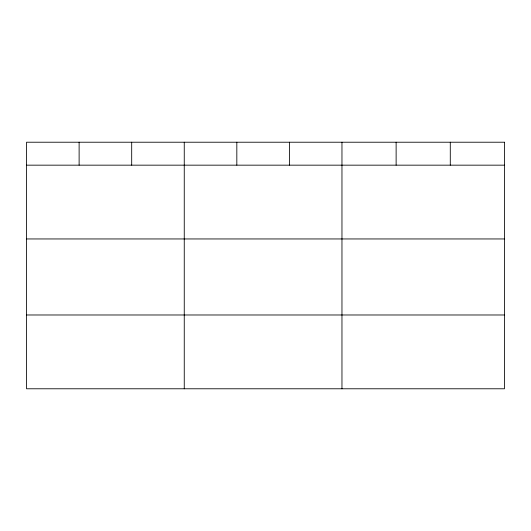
<?xml version="1.0" encoding="UTF-8"?>
<svg xmlns="http://www.w3.org/2000/svg" width="531" height="531" viewBox="0 0 531 531"><rect width="100%" height="100%" fill="white"/><g stroke="black" fill="none" stroke-linecap="round" stroke-linejoin="round"><path stroke-width="0.8" d="M26.55 165.161L504.45 165.161M26.55 238.95L504.45 238.95M26.55 314.983L504.45 314.983M450.288 142.222L450.288 165.161M396.126 142.222L396.126 165.161M341.964 142.222L341.964 388.778M289.395 142.222L289.395 165.161M236.826 142.222L236.826 165.161M184.257 142.222L184.257 388.778M131.688 142.222L131.688 165.161M79.119 142.222L79.119 165.161M504.45 142.222L26.55 142.222L26.55 388.778L504.45 388.778L504.45 142.222"/></g></svg>
